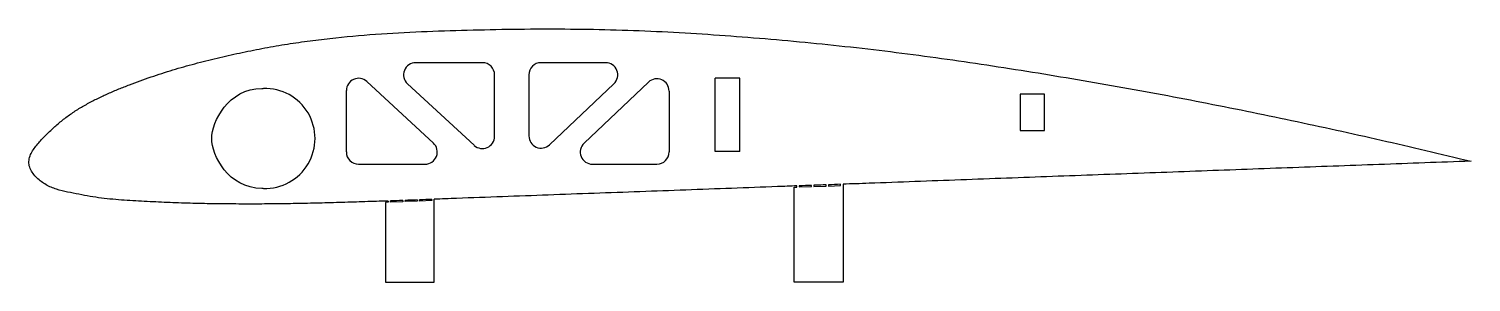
# Model space of a CAD drawing. Header units: millimetres. Extents: x 69 to 187, y -10 to 11.
import ezdxf

# ---------------------------------------------------------------- set-up
doc = ezdxf.new("R2010")
doc.units = ezdxf.units.MM

msp = doc.modelspace()

# ---------------------------------------------------------------- linework, layer by layer
at = {"color": 7, "linetype": 'Continuous', "lineweight": 25}
for p, q in [((106.22, 7.99), (100.75, 7.99)), ((116.32, 7.99), (111.03, 7.99)), ((102.2, 1.4), (96.74, 6.44)), ((100.08, 6.25), (105.54, 1.22)), ((107.22, 1.95), (107.22, 6.99)), ((110.03, 6.99), (110.03, 1.99)), ((111.71, 1.26), (117, 6.26)), ((119.85, 6.4), (114.56, 1.4)), ((125.32, 0.71), (125.32, 6.71)), ((127.32, 6.71), (125.32, 6.71)), ((127.32, 0.71), (127.32, 6.71)), ((95.06, 0.67), (95.06, 5.71)), ((121.53, 5.67), (121.53, 0.67)), ((150.32, 5.42), (150.32, 2.42)), ((152.32, 5.42), (150.32, 5.42)), ((152.32, 2.42), (152.32, 5.42)), ((150.32, 2.42), (152.32, 2.42)), ((127.32, 0.71), (125.32, 0.71)), ((186.8, 0.04), (187.32, -0.08)), ((96.06, -0.33), (101.52, -0.33)), ((115.24, -0.33), (120.53, -0.33)), ((187.32, -0.08), (186.8, -0.1)), ((131.8, -2.22), (132.01, -2.21)), ((131.8, -10), (131.8, -2.22)), ((132.01, -2.21), (132.01, -2.11)), ((132.21, -2.11), (132.21, -2.2)), ((132.21, -2.2), (133.21, -2.17)), ((133.21, -2.17), (133.21, -2.07)), ((133.41, -2.06), (133.41, -2.16)), ((133.41, -2.16), (134.41, -2.12)), ((134.41, -2.12), (134.41, -2.02)), ((134.61, -2.02), (134.61, -2.12)), ((134.61, -2.12), (135.6, -2.08)), ((135.6, -2.08), (135.6, -1.98)), ((135.8, -1.97), (135.8, -10)), ((98.48, -3.45), (98.27, -3.46)), ((98.27, -3.46), (98.27, -10)), ((98.48, -3.35), (98.48, -3.45)), ((98.68, -3.44), (98.68, -3.34)), ((99.68, -3.41), (98.68, -3.44)), ((99.68, -3.31), (99.68, -3.41)), ((99.87, -3.4), (99.87, -3.3)), ((100.87, -3.36), (99.87, -3.4)), ((100.87, -3.26), (100.87, -3.36)), ((101.07, -3.35), (101.07, -3.25)), ((102.07, -3.32), (101.07, -3.35)), ((102.07, -3.22), (102.07, -3.32)), ((102.27, -10), (102.27, -3.21)), ((98.27, -10), (102.27, -10)), ((135.8, -10), (131.8, -10))]:
    msp.add_line(p, q, dxfattribs=at)
for centre, radius, start, end in [((100.75, 6.99), 1, 90, 227.3191), ((106.22, 6.99), 1, 0, 90), ((111.03, 6.99), 1, 90, 180), ((116.32, 6.99), 1, 313.3737, 90), ((96.06, 5.71), 1, 47.3191, 180), ((120.53, 5.67), 1, 360, 133.3737), ((88.39, 1.78), 4.1, 268.1337, 91.8663), ((101.52, 0.67), 1, 270, 47.3191), ((106.22, 1.95), 1, 227.3191, 0), ((111.03, 1.99), 1, 180, 313.3737), ((115.24, 0.67), 1, 133.3737, 270), ((96.06, 0.67), 1, 180, 270), ((120.53, 0.67), 1, 270, 0)]:
    msp.add_arc(centre, radius, start, end, dxfattribs=at)
for points, knots in [([(98.48, -3.35), (98.47, -3.35), (97.84, -3.37), (96.59, -3.41), (94.71, -3.47), (92.83, -3.52), (90.94, -3.56), (89.06, -3.59), (87.18, -3.6), (85.3, -3.59), (83.42, -3.57), (81.54, -3.52), (79.66, -3.44), (77.78, -3.35), (76.22, -3.25), (74.97, -3.11), (74.04, -2.98), (73.12, -2.8), (72.2, -2.62), (71.28, -2.41), (70.55, -2.11), (70.03, -1.76), (69.67, -1.46), (69.35, -1.1), (69.11, -0.7), (68.99, -0.24), (69.06, 0.24), (69.26, 0.67), (69.52, 1.06), (69.82, 1.42), (70.14, 1.77), (70.47, 2.1), (70.81, 2.43), (71.15, 2.75), (71.5, 3.06), (71.87, 3.36), (72.37, 3.73), (73.02, 4.17), (73.84, 4.64), (74.67, 5.07), (75.53, 5.47), (76.39, 5.84), (77.27, 6.18), (78.15, 6.51), (79.04, 6.82), (79.93, 7.12), (81.12, 7.49), (82.63, 7.92), (84.46, 8.38), (86.29, 8.79), (88.14, 9.16), (89.99, 9.49), (91.85, 9.76), (94.34, 10.07), (97.46, 10.35), (101.22, 10.55), (104.98, 10.67), (108.74, 10.75), (112.5, 10.77), (116.26, 10.72), (120.02, 10.59), (123.78, 10.39), (127.53, 10.12), (131.28, 9.81), (135.02, 9.44), (138.76, 9.02), (142.49, 8.54), (146.21, 8.02), (149.93, 7.45), (153.65, 6.85), (158.59, 6.01), (164.76, 4.87), (172.13, 3.37), (179.48, 1.77), (184.36, 0.62), (186.8, 0.04)], [0.3684742, 0.3684742, 0.3684742, 0.3684742, 0.3685193, 0.3763154, 0.3841115, 0.3919075, 0.3997036, 0.4074996, 0.4152957, 0.4230917, 0.4308878, 0.4386839, 0.4464799, 0.454276, 0.462072, 0.4659701, 0.4698681, 0.4737661, 0.4776641, 0.4815622, 0.4854602, 0.4874092, 0.4893582, 0.4913072, 0.4932563, 0.4952053, 0.4971543, 0.4991033, 0.5010523, 0.5030013, 0.5049503, 0.5068994, 0.5088484, 0.5107974, 0.5127464, 0.5146954, 0.5166444, 0.5205425, 0.5244405, 0.5283385, 0.5322365, 0.5361346, 0.5400326, 0.5439306, 0.5478287, 0.5517267, 0.5556247, 0.5634208, 0.5712168, 0.5790129, 0.5868089, 0.594605, 0.6024011, 0.6101971, 0.6257892, 0.6413814, 0.6569735, 0.6725656, 0.6881577, 0.7037498, 0.7193419, 0.734934, 0.7505262, 0.7661183, 0.7817104, 0.7973025, 0.8128946, 0.8284867, 0.8440788, 0.859671, 0.8752631, 0.9064473, 0.9376315, 0.9688158, 1, 1, 1, 1]), ([(88.12, -2.32), (85.39, -2.32), (84.02, 0.41), (84.02, 3.14), (85.39, 5.88), (88.12, 5.88)], [0, 0, 0, 0, 0.5, 0.5, 1, 1, 1, 1]), ([(186.8, -0.1), (184.29, -0.19), (179.28, -0.38), (171.76, -0.65), (164.25, -0.93), (157.98, -1.16), (152.97, -1.34), (149.21, -1.48), (145.45, -1.62), (141.69, -1.76), (138.48, -1.88), (136.51, -1.95), (135.8, -1.97)], [0.0021046, 0.0021046, 0.0021046, 0.0021046, 0.0332889, 0.0644731, 0.0956573, 0.1268416, 0.1424337, 0.1580258, 0.1736179, 0.18921, 0.2048021, 0.2136349, 0.2136349, 0.2136349, 0.2136349]), ([(132.01, -2.11), (131.48, -2.13), (129.69, -2.2), (126.66, -2.31), (122.9, -2.45), (119.14, -2.59), (115.38, -2.72), (111.62, -2.86), (107.86, -3), (104.75, -3.11), (102.88, -3.18), (102.27, -3.21)], [0.2293866, 0.2293866, 0.2293866, 0.2293866, 0.2359864, 0.2515785, 0.2671706, 0.2827627, 0.2983548, 0.3139469, 0.329539, 0.3451312, 0.3527226, 0.3527226, 0.3527226, 0.3527226]), ([(134.41, -2.02), (134.33, -2.03), (134, -2.04), (133.66, -2.05), (133.41, -2.06)], [0.219438153, 0.219438153, 0.219438153, 0.219438153, 0.220394242, 0.223583323, 0.223583323, 0.223583323, 0.223583323]), ([(100.87, -3.26), (100.7, -3.27), (100.36, -3.28), (100.03, -3.29), (99.87, -3.3)], [0.358525824, 0.358525824, 0.358525824, 0.358525824, 0.360723279, 0.362670993, 0.362670993, 0.362670993, 0.362670993])]:
    msp.add_open_spline(points, degree=3, knots=knots, dxfattribs=at)
for points in [[(88.12, 5.88), (88.14, 5.88), (88.19, 5.88), (88.23, 5.87), (88.25, 5.87)], [(88.25, -2.32), (88.23, -2.32), (88.19, -2.32), (88.14, -2.32), (88.12, -2.32)], [(133.21, -2.07), (132.87, -2.08), (132.54, -2.09), (132.21, -2.11)], [(135.6, -1.98), (135.27, -1.99), (134.94, -2.01), (134.61, -2.02)], [(99.68, -3.31), (99.34, -3.32), (99.01, -3.33), (98.68, -3.34)], [(102.07, -3.22), (101.74, -3.23), (101.41, -3.24), (101.07, -3.25)]]:
    msp.add_open_spline(points, degree=3, dxfattribs=at)

doc.saveas('drawing.dxf')
